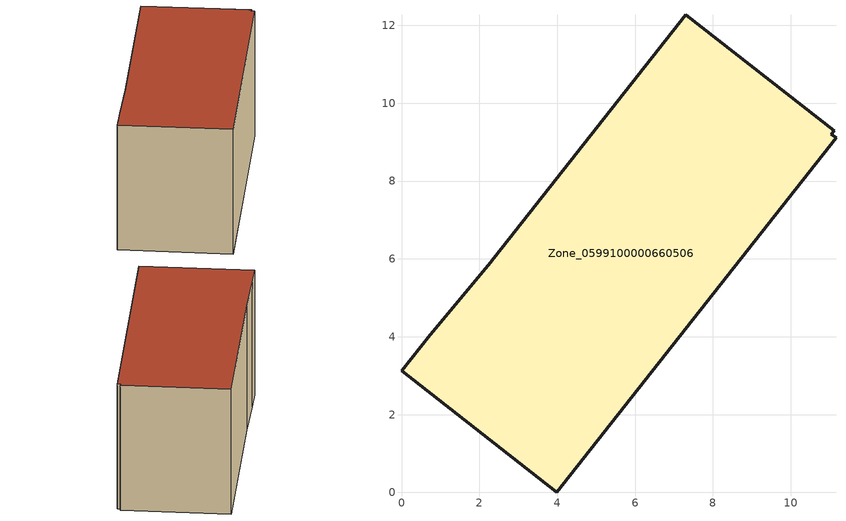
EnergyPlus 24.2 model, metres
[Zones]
Zone_0599100000660506
 floor ground (C_G): 0,3.13 0.74,4.05 2.23,5.84 7.3,12.28 11.11,9.3 11.04,9.2 11.16,9.11 3.98,0 z3.58
 wall outside (C_F): 0.74,4.05 0,3.13 3.98,0 11.16,9.11 11.04,9.2 11.11,9.3 7.3,12.28 2.23,5.84 0.74,4.05 z3.58:9.66
 roof outside (C_R): 11.16,9.11 11.04,9.2 11.11,9.3 7.3,12.28 2.23,5.84 0.74,4.05 0,3.13 3.98,0 z9.66
[BUILDING]
Pand.0599100000660506: North Axis=0; Terrain=City; Loads Convergence Tolerance Value=0.04; Temperature Convergence Tolerance Value=0.4; Solar Distribution=FullExterior; Maximum Number of Warmup Days=25; Minimum Number of Warmup Days=1
[Site:Location]
Rotterdam.The.Hague.AP_ZH_NLD Design_Conditions: Latitude=51.96; Longitude=4.45; Time Zone=1; Elevation=-4.5
[SITE:GROUNDTEMPERATURE:BUILDINGSURFACE]
18, 18, 18, 18, 18, 18, 18, 18, 18, 18, 18, 18
[MATERIAL] Thermal Absorptance=0.9; Solar Absorptance=0.7; Visible Absorptance=0.7
Name | Roughness | Thickness | Conductivity | Density | Specific Heat
G.TI.1946 | MediumSmooth | 0.15 | 1 | 540 | 1210
F.TI.1946 | Rough | 0.3 | 0.857143 | 1920 | 840
R.TI.1946 | MediumRough | 0.2 | 0.1 | 1500 | 1000
[CONSTRUCTION]
C_G: G.TI.1946
C_F: F.TI.1946
C_R: R.TI.1946
[ZONE]
Zone_0599100000660506: Type=1; Multiplier=1; Ceiling Height=Autocalculate; Volume=Autocalculate; Floor Area=autocalculate; Part of Total Floor Area=Yes
[ZONEINFILTRATION:DESIGNFLOWRATE]
Infil_Zone_0599100000660506: Zone or ZoneList or Space or SpaceList=Zone_0599100000660506; Schedule=AlwaysOn; Design Flow Rate Calculation Method=Flow/Area; Flow Rate per Floor Area=0.003; Constant Term Coefficient=1; Temperature Term Coefficient=0; Velocity Term Coefficient=0; Velocity Squared Term Coefficient=0
[HVACTEMPLATE:ZONE:IDEALLOADSAIRSYSTEM]
Zone_0599100000660506: Maximum Heating Supply Air Temperature=50; Minimum Cooling Supply Air Temperature=13; Maximum Heating Supply Air Humidity Ratio=0.0156; Minimum Cooling Supply Air Humidity Ratio=0.0077; Heating Limit=NoLimit; Cooling Limit=NoLimit; Dehumidification Control Type=ConstantSensibleHeatRatio; Cooling Sensible Heat Ratio=0.7; Dehumidification Setpoint=60; Humidification Control Type=None; Humidification Setpoint=30; Outdoor Air Method=None; Outdoor Air Flow Rate per Person=0.00944; Outdoor Air Flow Rate per Zone Floor Area=0; Outdoor Air Flow Rate per Zone=0; Demand Controlled Ventilation Type=None; Outdoor Air Economizer Type=NoEconomizer; Heat Recovery Type=None; Sensible Heat Recovery Effectiveness=0.7; Latent Heat Recovery Effectiveness=0.65
[ZONECONTROL:THERMOSTAT]
ThermostatControl_Zone_0599100000660506: Zone or ZoneList=Zone_0599100000660506; Control Type Schedule=DualSetpointControlType; Control 1=Thermostat_Zone_0599100000660506; Temperature Difference Between Cutout And Setpoint=0
[THERMOSTATSETPOINT:DUALSETPOINT]
Thermostat_Zone_0599100000660506: Heating Setpoint Temperature Schedule=HeatingSetpoint_Zone_0599100000660506; Cooling Setpoint Temperature Schedule=CoolingSetpoint_Zone_0599100000660506
[SCHEDULE:COMPACT]
HeatingSetpoint_Zone_0599100000660506: Through: 12/31, For: AllDays, Until: 24:00, 21
CoolingSetpoint_Zone_0599100000660506: Through: 12/31, For: AllDays, Until: 24:00, 24
DualSetpointControlType: Through: 12/31, For: AllDays, Until: 24:00, 4
AlwaysOn: Through: 12/31, For: AllDays, Until: 24:00, 1
